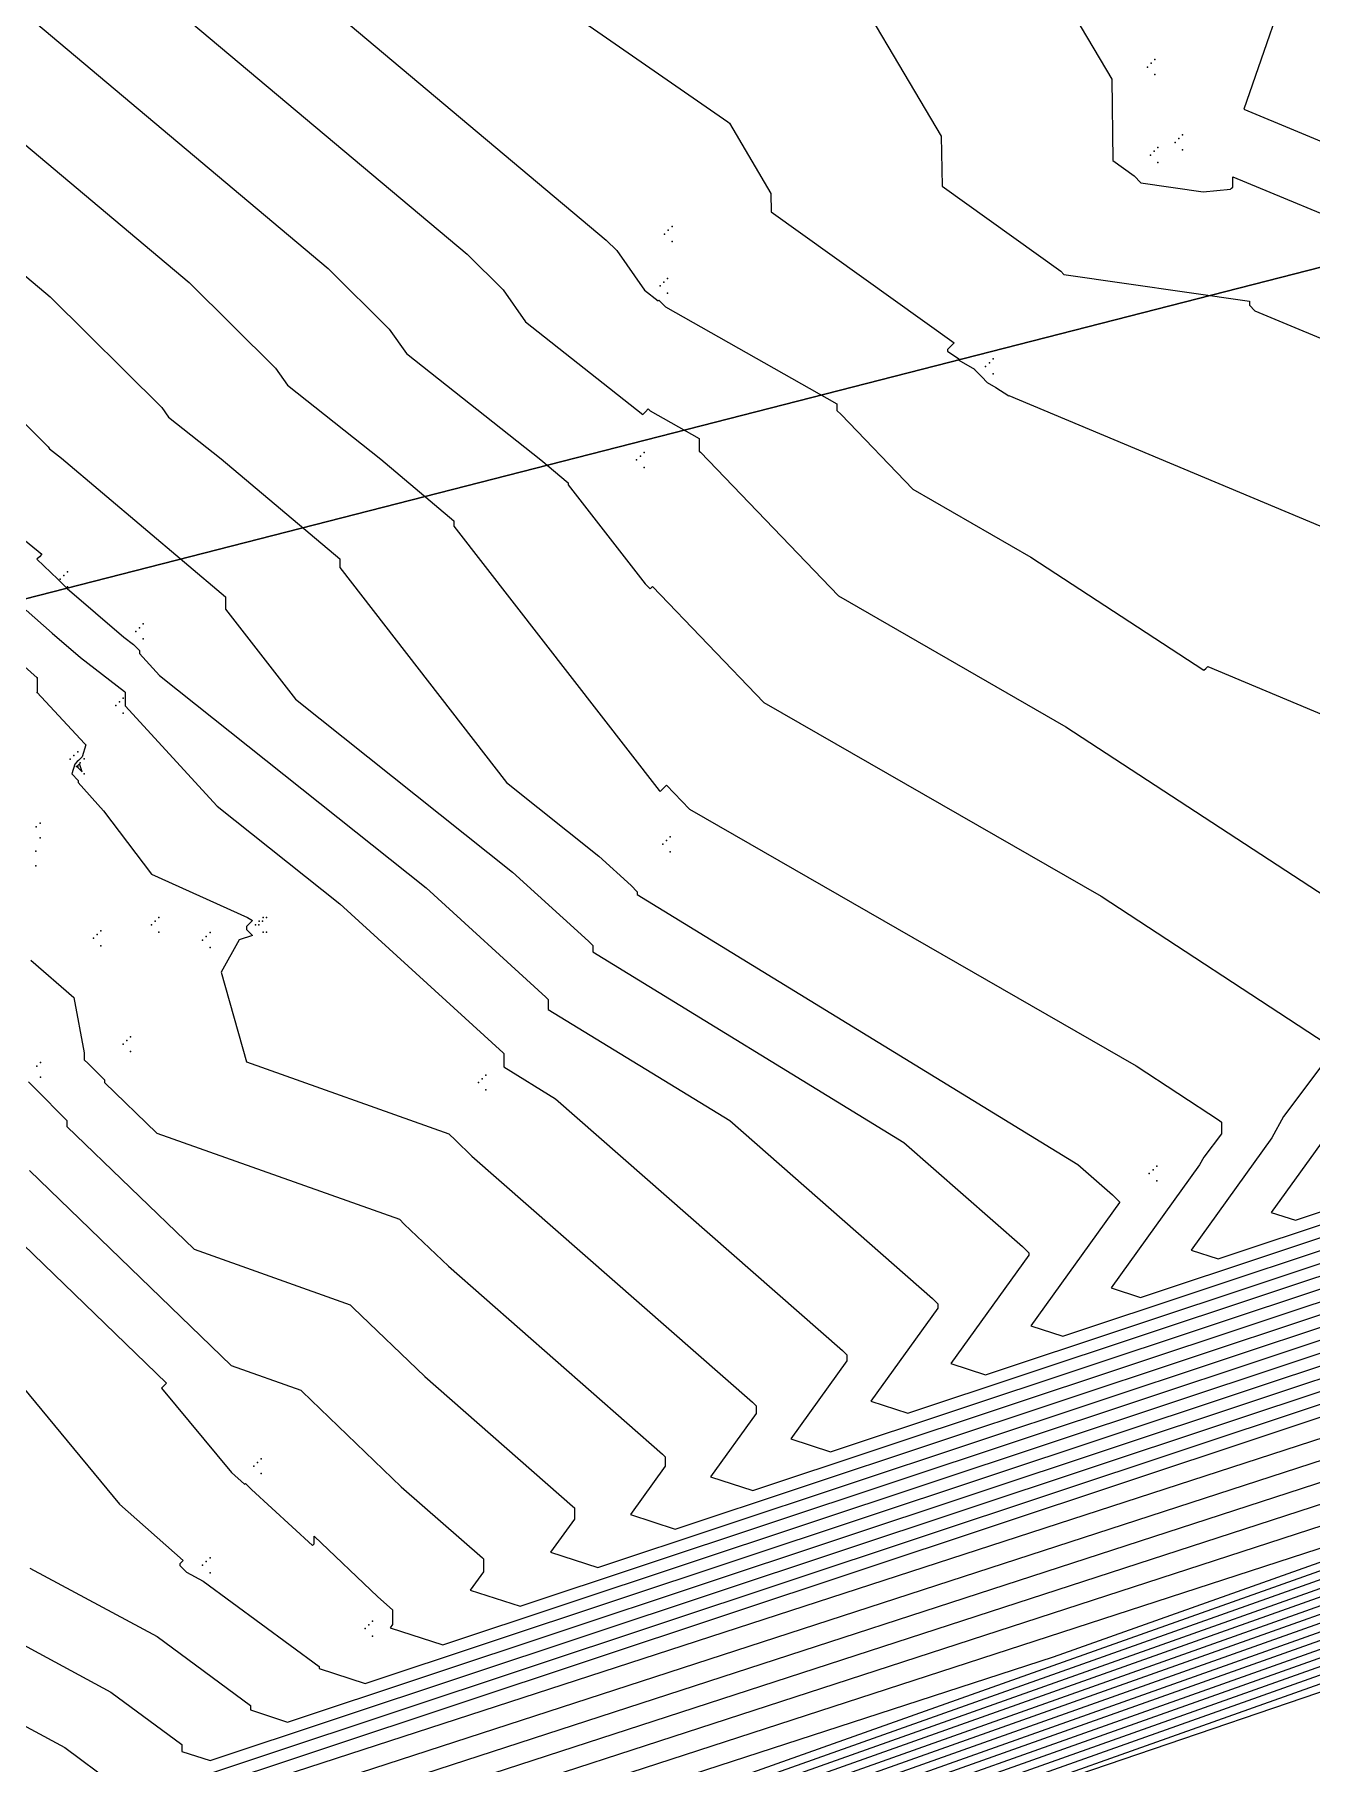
# Model space of a CAD drawing. Header units: metres. Extents: x 419582 to 423558, y 4805372 to 4807539.
# Drawn here: x 419781.01 to 419815.26, y 4805522.3 to 4805568.67 of the extents above; entities that cross this region are included whole.
import ezdxf

# ---------------------------------------------------------------- set-up
doc = ezdxf.new("R2010")
doc.units = ezdxf.units.M
for name, color, linetype in [('C-TINN', 4, 'Continuous'), ('C-TINN-BNDY', 110, 'Continuous'), ('C-TOPO-MAJR', 9, 'Continuous'), ('C-TOPO-MINR', 8, 'Continuous')]:
    doc.layers.add(name, color=color, linetype=linetype)

msp = doc.modelspace()

# ---------------------------------------------------------------- linework, layer by layer
at = {"color": 31, "lineweight": 30, "true_color": 0xffbd7a, "elevation": 1718.013}
msp.add_lwpolyline([(423449.834, 4807399.592), (423130.593, 4807500.114), (421950.92, 4806612.998), (421795.045, 4806430.988), (421305.015, 4806147.038), (421305.015, 4806147.038), (420630.083, 4805770.97), (419765.157, 4805549.54), (419617.356, 4805580.088)], dxfattribs=at)
at = {"layer": 'C-TINN', "color": 4, "linetype": 'Continuous', "lineweight": -3}
for p in [(419810.86, 4805567.8, 1496.79), (419810.96, 4805567.9, 1496.79), (419811.06, 4805568, 1496.79), (419811.06, 4805567.6, 1496.79), (419811.6, 4805565.78, 1496.71), (419811.7, 4805565.88, 1496.71), (419811.8, 4805565.98, 1496.71), (419810.94, 4805565.44, 1496.78), (419811.04, 4805565.54, 1496.78), (419811.14, 4805565.64, 1496.78), (419811.8, 4805565.58, 1496.71), (419811.14, 4805565.24, 1496.78), (419798.11, 4805563.52, 1499.58), (419797.91, 4805563.32, 1499.58), (419798.01, 4805563.42, 1499.58), (419798.11, 4805563.12, 1499.58), (419797.99, 4805562.13, 1499.87), (419797.79, 4805561.93, 1499.87), (419797.89, 4805562.03, 1499.87), (419797.99, 4805561.73, 1499.87), (419806.52, 4805559.77, 1498.92), (419806.62, 4805559.87, 1498.92), (419806.72, 4805559.97, 1498.92), (419806.72, 4805559.57, 1498.92), (419797.36, 4805557.46, 1501.4), (419797.16, 4805557.26, 1501.4), (419797.26, 4805557.36, 1501.4), (419797.36, 4805557.06, 1501.4), (419781.9, 4805554.26, 1505.96), (419781.7, 4805554.06, 1505.96), (419781.8, 4805554.16, 1505.96), (419781.9, 4805553.86, 1505.96), (419783.93, 4805552.86, 1505.72), (419783.73, 4805552.66, 1505.72), (419783.83, 4805552.76, 1505.72), (419783.93, 4805552.46, 1505.72), (419781.08, 4805551.42, 1508), (419781.08, 4805551.02, 1508), (419783.19, 4805550.67, 1507.14), (419783.29, 4805550.77, 1507.14), (419783.39, 4805550.87, 1507.14), (419783.39, 4805550.47, 1507.14), (419781.97, 4805549.23, 1508.19), (419782.07, 4805549.33, 1508.19), (419782.17, 4805549.43, 1508.19), (419782.24, 4805549.14, 1507.92), (419782.34, 4805549.24, 1507.92), (419782.14, 4805549.04, 1507.92), (419782.17, 4805549.03, 1508.19), (419782.34, 4805548.84, 1507.92), (419781.06, 4805547.42, 1508.52), (419781.16, 4805547.52, 1508.52), (419781.05, 4805546.77, 1508.41), (419781.16, 4805547.12, 1508.52), (419797.86, 4805546.95, 1503.26), (419797.96, 4805547.05, 1503.26), (419798.06, 4805547.15, 1503.26), (419781.05, 4805546.37, 1508.41), (419798.06, 4805546.75, 1503.26), (419784.35, 4805544.99, 1508.23), (419787.14, 4805544.99, 1507.96), (419787.23, 4805544.99, 1507.85), (419782.69, 4805544.53, 1508.37), (419782.79, 4805544.63, 1508.37), (419784.15, 4805544.79, 1508.23), (419784.25, 4805544.89, 1508.23), (419784.35, 4805544.59, 1508.23), (419785.62, 4805544.48, 1508.16), (419785.72, 4805544.58, 1508.16), (419786.94, 4805544.79, 1507.96), (419787.03, 4805544.79, 1507.85), (419787.04, 4805544.89, 1507.96), (419787.13, 4805544.89, 1507.85), (419787.14, 4805544.59, 1507.96), (419787.23, 4805544.59, 1507.85), (419782.59, 4805544.43, 1508.37), (419782.79, 4805544.23, 1508.37), (419785.52, 4805544.38, 1508.16), (419785.72, 4805544.18, 1508.16), (419783.49, 4805541.69, 1508.3), (419783.59, 4805541.79, 1508.3), (419783.39, 4805541.59, 1508.3), (419783.59, 4805541.39, 1508.3), (419781.07, 4805541, 1509.79), (419781.17, 4805541.1, 1509.79), (419793.12, 4805540.76, 1507.4), (419781.17, 4805540.7, 1509.79), (419792.92, 4805540.56, 1507.4), (419793.02, 4805540.66, 1507.4), (419793.12, 4805540.36, 1507.4), (419810.91, 4805538.12, 1503.59), (419811.01, 4805538.22, 1503.59), (419811.11, 4805538.32, 1503.59), (419811.11, 4805537.92, 1503.59), (419786.89, 4805530.27, 1511.8), (419786.99, 4805530.37, 1511.8), (419787.09, 4805530.47, 1511.8), (419787.09, 4805530.07, 1511.8), (419785.72, 4805527.81, 1512.85), (419785.52, 4805527.61, 1512.85), (419785.62, 4805527.71, 1512.85), (419785.72, 4805527.41, 1512.85), (419789.88, 4805525.91, 1512.22), (419789.98, 4805526.01, 1512.22), (419790.08, 4805526.11, 1512.22), (419790.08, 4805525.71, 1512.22)]:
    msp.add_point(p, dxfattribs=at)
at = {"layer": 'C-TINN-BNDY', "color": 110, "linetype": 'Continuous', "lineweight": -3, "flags": 128}
msp.add_lwpolyline([(420029.12, 4805597.02), (419709.39, 4805488.05), (419650.8, 4805487.27), (419650.8, 4805487.27), (419649.4, 4805487.73), (419632.17, 4805498.3), (419631.97, 4805498.5), (419603.66, 4805571.39), (419596.9, 4805589.66), (419600.88, 4805595.23), (419600.98, 4805595.33), (419601.08, 4805595.43), (419605.58, 4805596.63), (419616.57, 4805598.77), (419987.22, 4805626.86), (420067.42, 4805642.58)], dxfattribs=at)
at = {"layer": 'C-TOPO-MAJR', "color": 9, "linetype": 'Continuous', "lineweight": -3, "flags": 128}
for points, elevation in [([(419751.622, 4805502.443), (419985.852, 4805585.649), (419996.037, 4805589.81), (419997.916, 4805594.108), (419997.916, 4805594.277), (419997.801, 4805594.393), (419998.875, 4805601.031), (419998.875, 4805601.166), (419998.577, 4805612.121), (419998.63, 4805612.175), (419998.683, 4805612.228), (419998.303, 4805628.154), (419998.218, 4805628.239), (419998.218, 4805628.469), (419998.261, 4805628.511), (419998.303, 4805628.554), (420007.189, 4805630.774)], 1535), ([(419737.578, 4805498.621), (419973.237, 4805582.334)], 1530), ([(419745.618, 4805504.175), (419796.549, 4805520.735), (419960.623, 4805579.018)], 1525), ([(419783.28, 4805574.134), (419796.344, 4805563.16), (419796.629, 4805562.878), (419797.375, 4805561.819), (419797.736, 4805561.533), (419797.745, 4805561.542), (419797.753, 4805561.55), (419797.936, 4805561.367), (419802.531, 4805558.764), (419802.531, 4805558.59), (419802.644, 4805558.477), (419804.565, 4805556.479), (419807.735, 4805554.656), (419812.376, 4805551.62), (419812.426, 4805551.67), (419812.475, 4805551.719), (419817.703, 4805549.529)], 1500), ([(419780.849, 4805540.579), (419781.033, 4805540.397), (419781.882, 4805539.545), (419781.882, 4805539.379), (419785.29, 4805536.086), (419789.475, 4805534.598), (419789.557, 4805534.516), (419791.48, 4805532.673), (419795.438, 4805529.199), (419795.49, 4805529.148), (419795.49, 4805528.851), (419794.848, 4805527.959), (419796.118, 4805527.547), (419916.162, 4805567.467)], 1510), ([(419777.7, 4805561.26), (419781.375, 4805557.615), (419781.416, 4805557.557), (419781.733, 4805557.306), (419786.135, 4805553.593), (419786.135, 4805553.26), (419788.007, 4805550.847), (419793.83, 4805546.207), (419795.868, 4805544.348), (419795.984, 4805544.232), (419795.984, 4805544.064), (419804.326, 4805538.949), (419807.507, 4805536.158), (419807.674, 4805535.99), (419807.674, 4805535.925), (419805.587, 4805533.024), (419806.515, 4805532.723), (419894.202, 4805561.883)], 1505), ([(419778.874, 4805526.466), (419783.06, 4805524.207), (419784.965, 4805522.804), (419784.965, 4805522.616), (419785.721, 4805522.371), (419883.498, 4805554.886)], 1515), ([(419770.13, 4805515.085), (419855.52, 4805542.849)], 1520)]:
    msp.add_lwpolyline(points, dxfattribs=dict(at, elevation=elevation))
at = {"layer": 'C-TOPO-MINR', "color": 8, "linetype": 'Continuous', "lineweight": -3, "flags": 128}
for points, elevation in [([(419800.164, 4805518.987), (419993.421, 4805587.638), (420001.824, 4805591.071), (420004.549, 4805597.305), (420004.549, 4805597.371), (420004.382, 4805597.538), (420004.798, 4805600.112), (420004.798, 4805600.164), (420004.683, 4805604.412), (420004.765, 4805604.494), (420004.847, 4805604.576), (420004.262, 4805629.065), (420004.131, 4805629.196), (420004.131, 4805629.334), (420004.197, 4805629.399), (420004.262, 4805629.465), (420017.926, 4805632.879)], 1538), ([(419783.983, 4805513.473), (419990.898, 4805586.975), (419999.895, 4805590.651), (420002.338, 4805596.239), (420002.338, 4805596.34), (420002.188, 4805596.49), (420002.824, 4805600.418), (420002.824, 4805600.498), (420002.648, 4805606.982), (420002.72, 4805607.054), (420002.792, 4805607.127), (420002.276, 4805628.761), (420002.16, 4805628.877), (420002.16, 4805629.046), (420002.218, 4805629.103), (420002.276, 4805629.161), (420014.347, 4805632.177)], 1537), ([(419767.802, 4805507.958), (419988.375, 4805586.312), (419997.966, 4805590.23), (420000.127, 4805595.174), (420000.127, 4805595.309), (419999.994, 4805595.441), (420000.849, 4805600.724), (420000.849, 4805600.832), (420000.612, 4805609.552), (420000.675, 4805609.614), (420000.738, 4805609.677), (420000.29, 4805628.458), (420000.189, 4805628.558), (420000.189, 4805628.757), (420000.239, 4805628.807), (420000.29, 4805628.858), (420010.768, 4805631.476)], 1536), ([(419735.441, 4805496.929), (419983.329, 4805584.986), (419994.108, 4805589.39), (419995.705, 4805593.042), (419995.705, 4805593.246), (419995.607, 4805593.344), (419996.9, 4805601.337), (419996.9, 4805601.499), (419996.542, 4805614.691), (419996.585, 4805614.735), (419996.629, 4805614.778), (419996.317, 4805627.85), (419996.247, 4805627.92), (419996.247, 4805628.181), (419996.282, 4805628.215), (419996.317, 4805628.25), (420003.611, 4805630.073)], 1534), ([(419719.26, 4805491.414), (419980.806, 4805584.323), (419992.179, 4805588.969), (419993.494, 4805591.976), (419993.494, 4805592.215), (419993.413, 4805592.296), (419994.926, 4805601.643), (419994.926, 4805601.833), (419994.506, 4805617.261), (419994.541, 4805617.295), (419994.575, 4805617.329), (419994.331, 4805627.547), (419994.276, 4805627.601), (419994.276, 4805627.892), (419994.304, 4805627.92), (419994.331, 4805627.947), (420000.032, 4805629.371)], 1533), ([(419708.521, 4805488.038), (419708.324, 4805488.235), (419708.769, 4805488.535), (419708.9, 4805488.786), (419708.918, 4805488.768), (419709.009, 4805488.858), (419709.1, 4805488.949), (419709.1, 4805488.986), (419712.139, 4805493.531), (419710.355, 4805490.103), (419710.355, 4805489.751), (419711.426, 4805489.942), (419711.391, 4805488.957), (419711.302, 4805488.901), (419713.99, 4805489.775), (419978.283, 4805583.66)], 1532), ([(419725.784, 4805494.198), (419975.76, 4805582.997)], 1531), ([(419701.838, 4805487.949), (419701.664, 4805488.124), (419705.527, 4805490.731), (419706.669, 4805492.908), (419706.829, 4805492.749), (419706.849, 4805492.769), (419706.869, 4805492.789), (419706.869, 4805493.108), (419709.04, 4805496.356), (419711.184, 4805500.742), (419711.097, 4805500.829), (419711.097, 4805501.056), (419716.295, 4805505.43), (419716.361, 4805505.496), (419716.428, 4805505.562), (419717.361, 4805502.869), (419719.932, 4805503.586), (419719.932, 4805503.266), (419719.972, 4805503.226), (419727.088, 4805504.499), (419726.784, 4805495.932), (419726.009, 4805495.447), (419749.372, 4805503.043), (419970.714, 4805581.671)], 1529), ([(419719.843, 4805576.974), (419769.233, 4805581.915), (419798.761, 4805581.681), (419798.726, 4805581.646), (419798.691, 4805581.611), (419807.897, 4805579.058), (419814.915, 4805573.902), (419814.94, 4805573.878), (419815.007, 4805572.19), (419814.835, 4805571.445), (419814.815, 4805571.425), (419814.795, 4805571.405), (419814.795, 4805571.085), (419814.905, 4805570.879), (419813.44, 4805566.671), (419817.761, 4805564.876)], 1496), ([(419730.911, 4805497.629), (419761.166, 4805507.466), (419968.191, 4805581.008)], 1528), ([(419721.751, 4805576.659), (419759.297, 4805580.415), (419794.033, 4805580.14), (419794.009, 4805580.116), (419793.986, 4805580.093), (419803.008, 4805577.591), (419802.921, 4805577.503), (419802.834, 4805577.416), (419802.834, 4805577.365), (419804.766, 4805576.026), (419804.945, 4805575.847), (419809.9, 4805567.478), (419809.932, 4805565.289), (419810.506, 4805564.878), (419810.686, 4805564.698), (419812.356, 4805564.456), (419813.087, 4805564.52), (419813.117, 4805564.55), (419813.147, 4805564.58), (419813.147, 4805564.859), (419816.862, 4805563.315)], 1497), ([(419735.813, 4805499.811), (419772.961, 4805511.889), (419965.669, 4805580.345)], 1527), ([(419740.716, 4805501.993), (419784.755, 4805516.312), (419963.146, 4805579.681)], 1526), ([(419749.361, 4805578.915), (419789.305, 4805578.598), (419789.293, 4805578.586), (419789.281, 4805578.574), (419793.902, 4805577.293), (419793.857, 4805577.248), (419793.812, 4805577.203), (419793.812, 4805576.982), (419802.186, 4805571.179), (419802.296, 4805571.069), (419805.33, 4805565.944), (419805.35, 4805564.603), (419808.534, 4805562.322), (419808.62, 4805562.236), (419813.594, 4805561.516), (419813.594, 4805561.41), (419813.741, 4805561.263), (419816.464, 4805560.122)], 1498), ([(419748.945, 4805523.64), (419758.888, 4805516.431), (419759.003, 4805516.316), (419752.602, 4805512.143), (419752.439, 4805507.557), (419750.52, 4805506.357), (419808.343, 4805525.157), (419958.1, 4805578.355)], 1524), ([(419784.791, 4805576.599), (419799.606, 4805566.331), (419799.647, 4805566.291), (419800.761, 4805564.41), (419800.768, 4805563.918), (419805.676, 4805560.4), (419805.588, 4805560.312), (419805.501, 4805560.225), (419805.501, 4805560.176), (419805.802, 4805559.969), (419805.802, 4805559.935), (419806.225, 4805559.695), (419806.225, 4805559.683), (419806.418, 4805559.489), (419806.56, 4805559.341), (419806.795, 4805559.206), (419807.139, 4805558.981), (419807.143, 4805558.985), (419807.146, 4805558.988), (419817.084, 4805554.826)], 1499), ([(419735.267, 4805573.876), (419768.23, 4805573.338), (419768.18, 4805573.288), (419768.131, 4805573.239), (419764.34, 4805570.353), (419779.695, 4805574.067), (419780.581, 4805574.023), (419781.895, 4805572.17), (419782.032, 4805572.033), (419782.164, 4805571.559), (419792.615, 4805562.78), (419793.578, 4805561.825), (419794.183, 4805560.967), (419797.325, 4805558.481), (419797.399, 4805558.555), (419797.472, 4805558.629), (419797.525, 4805558.576), (419798.837, 4805557.833), (419798.837, 4805557.497), (419798.87, 4805557.465), (419802.57, 4805553.618), (419808.675, 4805550.105), (419817.614, 4805544.26)], 1501), ([(419776.93, 4805571.196), (419779.593, 4805567.441), (419779.664, 4805567.37), (419779.932, 4805566.41), (419785.158, 4805562.02), (419787.476, 4805559.72), (419787.799, 4805559.262), (419790.303, 4805557.281), (419792.26, 4805555.63), (419792.26, 4805555.482), (419797.762, 4805548.391), (419797.79, 4805548.363), (419797.876, 4805548.449), (419797.962, 4805548.535), (419798.579, 4805547.894), (419810.555, 4805541.005), (419812.794, 4805539.54), (419812.842, 4805539.493), (419812.842, 4805539.188), (419812.371, 4805538.562), (419812.256, 4805538.349), (419809.883, 4805535.05), (419810.673, 4805534.794), (419885.418, 4805559.649)], 1503), ([(419779.286, 4805534.085), (419783.294, 4805529.253), (419784.999, 4805527.736), (419784.908, 4805527.645), (419784.908, 4805527.608), (419785.09, 4805527.426), (419785.534, 4805527.187), (419788.645, 4805524.895), (419788.645, 4805524.842), (419789.88, 4805524.442), (419929.338, 4805570.817)], 1513), ([(419775.105, 4805569.782), (419778.441, 4805565.077), (419778.48, 4805565.038), (419778.816, 4805563.835), (419781.429, 4805561.64), (419784.426, 4805558.668), (419784.608, 4805558.41), (419786.018, 4805557.293), (419789.198, 4805554.612), (419789.198, 4805554.371), (419793.67, 4805548.607), (419796.146, 4805546.634), (419797.013, 4805545.844), (419797.177, 4805545.679), (419797.177, 4805545.608), (419808.996, 4805538.361), (419809.92, 4805537.549), (419810.111, 4805537.359), (419810.111, 4805537.34), (419807.735, 4805534.037), (419808.594, 4805533.758), (419889.81, 4805560.766)], 1504), ([(419779.872, 4805537.013), (419784.55, 4805532.493), (419784.483, 4805532.427), (419784.417, 4805532.36), (419786.291, 4805530.1), (419786.648, 4805529.782), (419786.667, 4805529.801), (419786.829, 4805529.64), (419788.466, 4805528.137), (419788.514, 4805528.184), (419788.514, 4805528.394), (419790.219, 4805526.76), (419790.611, 4805526.416), (419790.616, 4805526.411), (419790.616, 4805526.021), (419790.553, 4805525.933), (419791.959, 4805525.477), (419924.946, 4805569.7)], 1512), ([(419780.877, 4805538.196), (419786.29, 4805532.966), (419788.15, 4805532.305), (419788.186, 4805532.268), (419790.849, 4805529.717), (419793.025, 4805527.808), (419793.053, 4805527.78), (419793.053, 4805527.436), (419792.7, 4805526.946), (419794.038, 4805526.512), (419920.554, 4805568.583)], 1511), ([(419781.048, 4805568.984), (419788.886, 4805562.4), (419790.527, 4805560.773), (419790.991, 4805560.114), (419794.589, 4805557.268), (419795.323, 4805556.649), (419795.323, 4805556.593), (419797.386, 4805553.934), (419797.521, 4805553.799), (419797.554, 4805553.831), (419797.586, 4805553.863), (419800.574, 4805550.756), (419809.615, 4805545.555), (419815.649, 4805541.609)], 1502), ([(419780.917, 4805543.84), (419782.071, 4805542.841), (419782.347, 4805541.36), (419782.347, 4805541.172), (419782.453, 4805541.066), (419782.887, 4805540.63), (419782.887, 4805540.562), (419784.29, 4805539.206), (419790.8, 4805536.891), (419790.927, 4805536.764), (419792.111, 4805535.63), (419797.852, 4805530.591), (419797.927, 4805530.517), (419797.927, 4805530.266), (419796.996, 4805528.972), (419798.197, 4805528.582), (419911.77, 4805566.35)], 1509), ([(419780.889, 4805527.536), (419784.297, 4805525.697), (419786.805, 4805523.849), (419786.805, 4805523.729), (419787.8, 4805523.406), (419916.52, 4805566.211)], 1514), ([(419779.712, 4805552.628), (419781.08, 4805551.42), (419781.08, 4805551.02), (419782.355, 4805549.654), (419782.391, 4805549.618), (419782.29, 4805549.296), (419782.26, 4805549.267), (419782.19, 4805549.196), (419782.16, 4805549.167), (419782.09, 4805549.096), (419782.009, 4805548.837), (419782.183, 4805548.664), (419782.183, 4805548.611), (419782.859, 4805547.846), (419784.147, 4805546.146), (419786.727, 4805544.99), (419786.856, 4805544.908), (419786.776, 4805544.828), (419786.696, 4805544.748), (419786.696, 4805544.668), (419786.856, 4805544.508), (419786.499, 4805544.392), (419786.017, 4805543.523), (419786.7, 4805541.113), (419792.125, 4805539.184), (419792.298, 4805539.011), (419792.742, 4805538.586), (419800.266, 4805531.983), (419800.363, 4805531.885), (419800.363, 4805531.681), (419799.144, 4805529.985), (419800.276, 4805529.618), (419907.378, 4805565.233)], 1508), ([(419780.785, 4805553.232), (419781.482, 4805552.616), (419782.242, 4805551.964), (419783.424, 4805551.046), (419783.443, 4805551.027), (419783.443, 4805550.666), (419785.913, 4805547.971), (419789.199, 4805545.353), (419793.578, 4805541.358), (419793.597, 4805541.339), (419793.597, 4805540.977), (419794.988, 4805540.125), (419802.679, 4805533.374), (419802.8, 4805533.253), (419802.8, 4805533.095), (419801.292, 4805530.998), (419802.356, 4805530.653), (419902.986, 4805564.116)], 1507), ([(419779.897, 4805555.796), (419781.21, 4805554.73), (419781.143, 4805554.663), (419781.077, 4805554.597), (419781.635, 4805554.059), (419781.661, 4805554.032), (419781.857, 4805553.836), (419781.884, 4805553.812), (419783.405, 4805552.508), (419783.663, 4805552.307), (419783.824, 4805552.146), (419783.824, 4805552.068), (419784.364, 4805551.478), (419791.514, 4805545.78), (419794.723, 4805542.853), (419794.791, 4805542.786), (419794.791, 4805542.521), (419799.657, 4805539.537), (419805.093, 4805534.766), (419805.237, 4805534.622), (419805.237, 4805534.51), (419803.439, 4805532.011), (419804.435, 4805531.688), (419898.594, 4805562.999)], 1506), ([(419815.777, 4805541.337), (419814.507, 4805539.649), (419814.198, 4805539.076), (419812.031, 4805536.063), (419812.753, 4805535.829), (419881.026, 4805558.532)], 1502), ([(419816.141, 4805539.804), (419814.178, 4805537.076), (419814.832, 4805536.864), (419876.634, 4805557.415)], 1501), ([(419784.433, 4805520.912), (419879.108, 4805551.694)], 1518), ([(419748.838, 4805534.879), (419752.242, 4805533.803), (419754.752, 4805532.517), (419754.824, 4805532.445), (419755.911, 4805532.16), (419760.198, 4805529.328), (419759.25, 4805529.395), (419760.198, 4805529.166), (419759.25, 4805529.195), (419759.35, 4805529.095), (419767.191, 4805523.608), (419767.233, 4805523.649), (419767.274, 4805523.691), (419772.593, 4805520.369), (419772.66, 4805520.302), (419775.977, 4805518.212), (419775.977, 4805518.057), (419776.1, 4805517.935), (419775.032, 4805517.267), (419867.314, 4805547.271)], 1519), ([(419783.641, 4805521.336), (419850.477, 4805543.561)], 1516), ([(419748.296, 4805529.742), (419752.865, 4805527.951), (419752.865, 4805527.904), (419768.846, 4805516.316), (419769.03, 4805516.131), (419767.862, 4805515.369), (419767.832, 4805514.532), (419765.227, 4805512.903), (419843.726, 4805538.426)], 1521), ([(419747.176, 4805528.292), (419751.558, 4805526.574), (419751.558, 4805526.483), (419765.527, 4805516.354), (419765.688, 4805516.193), (419762.775, 4805514.294), (419762.701, 4805512.207), (419760.325, 4805510.721), (419831.931, 4805534.003)], 1522), ([(419781.562, 4805520.301), (419817.455, 4805532.237)], 1517), ([(419746.5, 4805526.668), (419750.252, 4805525.197), (419750.252, 4805525.061), (419762.207, 4805516.392), (419762.345, 4805516.254), (419757.688, 4805513.218), (419757.57, 4805509.882), (419755.423, 4805508.539), (419820.137, 4805529.58)], 1523), ([(419778.962, 4805524.261), (419781.823, 4805522.718), (419783.125, 4805521.758)], 1516)]:
    msp.add_lwpolyline(points, dxfattribs=dict(at, elevation=elevation))
at = {"layer": 'C-TOPO-MINR', "color": 8, "linetype": 'Continuous', "lineweight": -3, "elevation": 1508, "flags": 128}
msp.add_lwpolyline([(419782.149, 4805549.037), (419782.29, 4805548.896), (419782.219, 4805549.107), (419782.149, 4805549.037)], close=True, dxfattribs=at)

doc.saveas('drawing.dxf')
